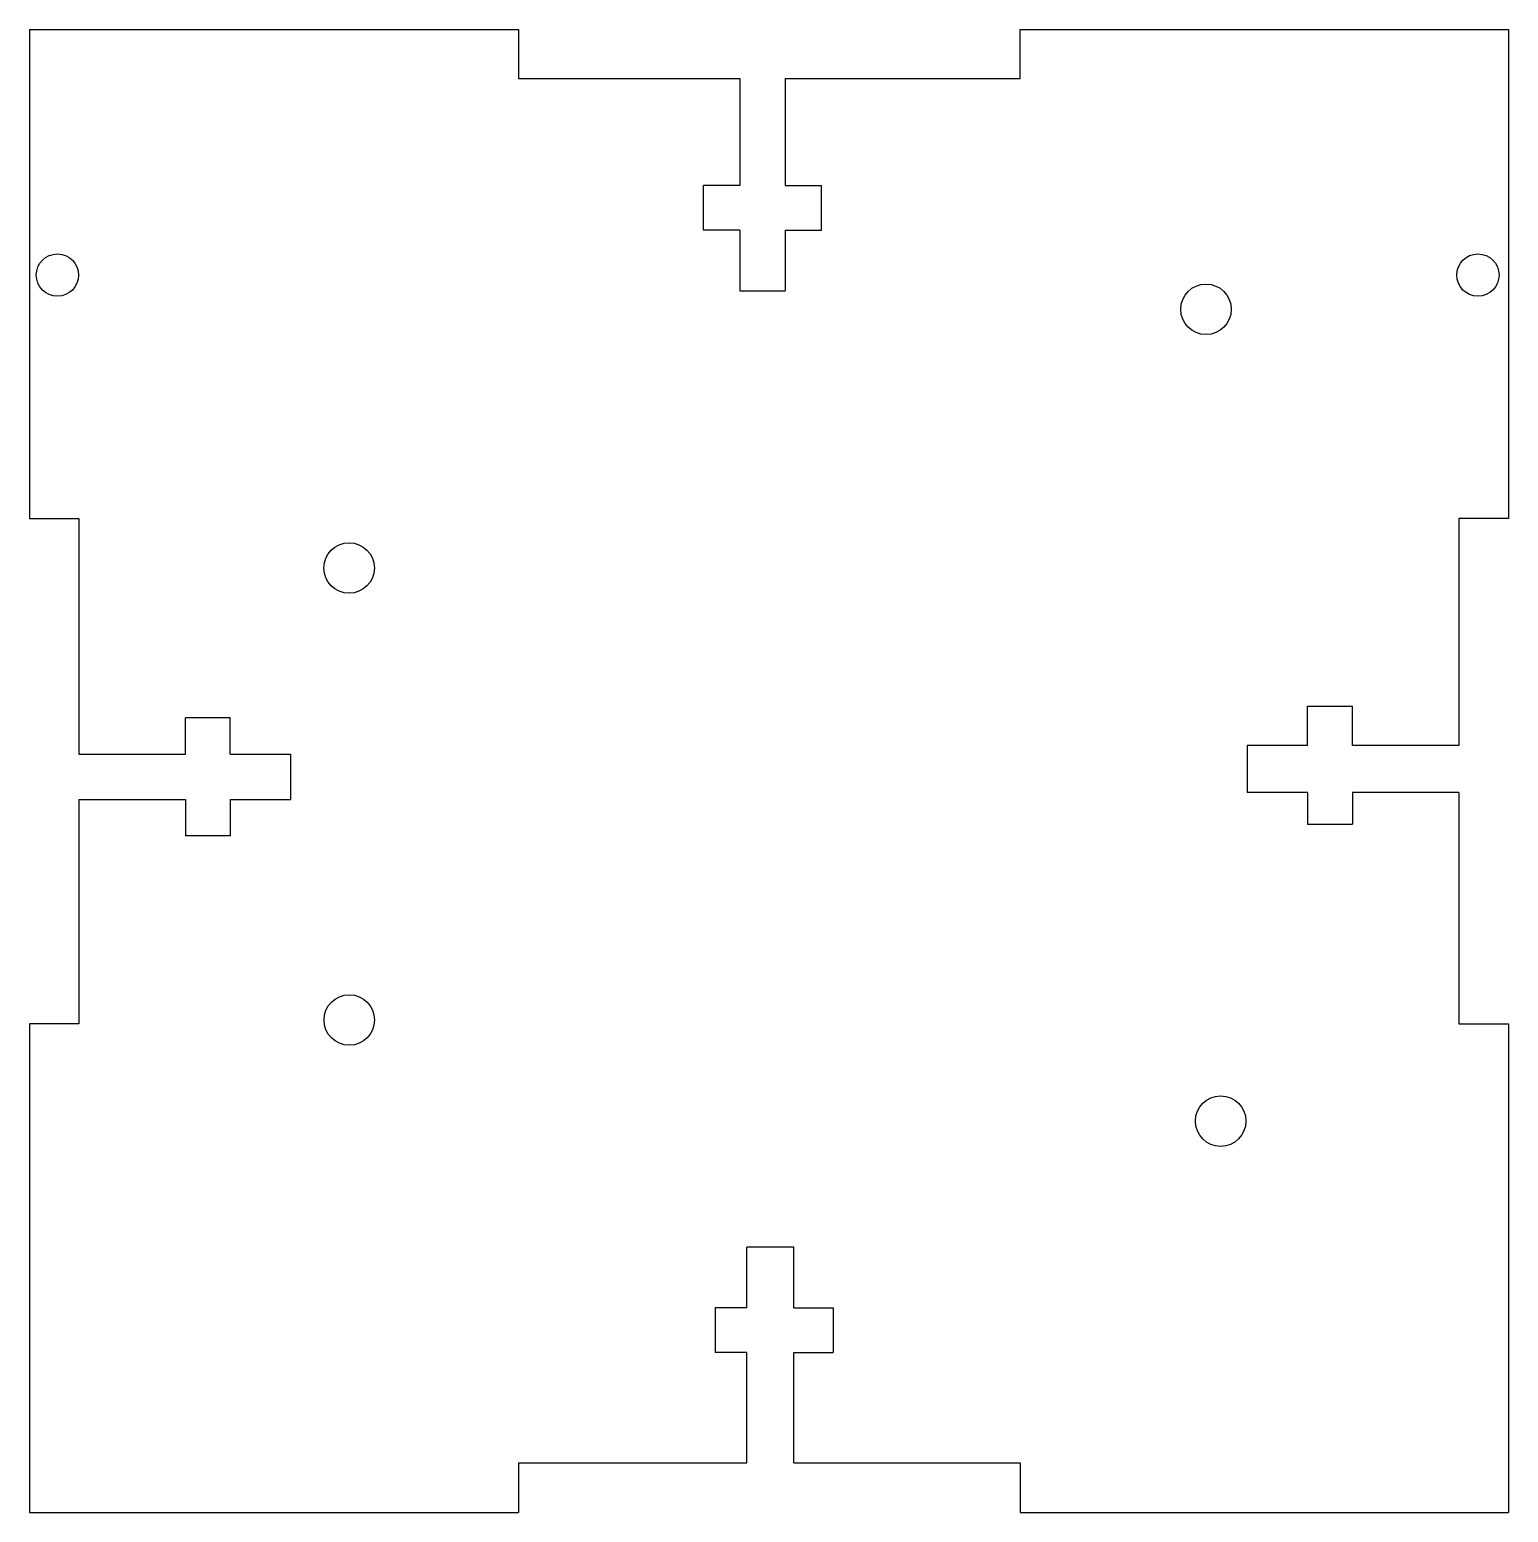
# Model space of a CAD drawing. Extents: x -4.49 to 4.54, y -4.51 to 4.54.
import ezdxf

# ---------------------------------------------------------------- set-up
doc = ezdxf.new("R2010")
doc.units = 0
doc.header["$MEASUREMENT"] = 0
doc.layers.add('VISIBLE', color=7, linetype='CONTINUOUS')

msp = doc.modelspace()

# ---------------------------------------------------------------- linework, layer by layer
at = {"layer": 'VISIBLE'}
for p, q in [((-4.4896, 4.5389), (-1.5059, 4.5389)), ((-4.4896, 4.5389), (-4.4896, 1.5572)), ((-1.5059, 4.5389), (-1.5059, 4.24)), ((1.5564, 4.5389), (4.5359, 4.5389)), ((1.5564, 4.24), (1.5564, 4.5389)), ((4.5359, 4.5389), (4.5359, 1.5572)), ((-1.5059, 4.24), (-0.1559, 4.24)), ((-0.1559, 4.24), (-0.1559, 3.589)), ((0.1209, 4.24), (1.5564, 4.24)), ((0.1209, 4.24), (0.1209, 3.589)), ((-0.3776, 3.3161), (-0.3776, 3.589)), ((-0.1559, 3.589), (-0.3776, 3.589)), ((0.1209, 3.589), (0.3435, 3.589)), ((0.3435, 3.3161), (0.3435, 3.589)), ((-0.1559, 3.3161), (-0.3776, 3.3161)), ((-0.1559, 3.3161), (-0.1559, 2.9461)), ((0.1209, 3.3161), (0.3435, 3.3161)), ((0.1209, 3.3161), (0.1209, 2.9461)), ((-0.1559, 2.9461), (0.1209, 2.9461)), ((-4.4896, 1.5572), (-4.1898, 1.5572)), ((-4.1898, 1.5572), (-4.1898, 0.1177)), ((4.2334, 1.5572), (4.2334, 0.1709)), ((4.5359, 1.5572), (4.2334, 1.5572)), ((3.3108, 0.1709), (3.3108, 0.4115)), ((3.3108, 0.4115), (3.5837, 0.4115)), ((3.5837, 0.1709), (3.5837, 0.4115)), ((-3.5379, 0.1177), (-3.5379, 0.3402)), ((-3.265, 0.3402), (-3.5379, 0.3402)), ((-3.265, 0.1177), (-3.265, 0.3402)), ((-4.1898, 0.1177), (-3.5379, 0.1177)), ((-3.265, 0.1177), (-2.895, 0.1177)), ((-2.895, -0.1591), (-2.895, 0.1177)), ((2.9408, 0.1709), (2.9408, -0.1147)), ((3.3108, 0.1709), (2.9408, 0.1709)), ((4.2334, 0.1709), (3.5837, 0.1709)), ((-4.1898, -0.1591), (-4.1898, -1.5276)), ((-4.1898, -0.1591), (-3.5379, -0.1591)), ((-3.5379, -0.1591), (-3.5379, -0.3809)), ((-3.265, -0.1591), (-2.895, -0.1591)), ((-3.265, -0.1591), (-3.265, -0.3809)), ((3.3108, -0.1147), (2.9408, -0.1147)), ((3.3108, -0.1147), (3.3108, -0.3096)), ((4.2334, -0.1147), (3.5837, -0.1147)), ((3.5837, -0.1147), (3.5837, -0.3096)), ((4.2334, -0.1147), (4.2334, -1.5276)), ((3.3108, -0.3096), (3.5837, -0.3096)), ((-3.265, -0.3809), (-3.5379, -0.3809)), ((-4.1898, -1.5276), (-4.4896, -1.5276)), ((-4.4896, -1.5276), (-4.4896, -4.5077)), ((4.2334, -1.5276), (4.5359, -1.5276)), ((4.5359, -1.5276), (4.5359, -4.5077)), ((-0.1115, -3.2597), (-0.1115, -2.8897)), ((0.1742, -2.8897), (-0.1115, -2.8897)), ((0.1742, -3.2597), (0.1742, -2.8897)), ((-0.3063, -3.2597), (-0.3063, -3.5326)), ((-0.1115, -3.2597), (-0.3063, -3.2597)), ((0.1742, -3.2597), (0.4148, -3.2597)), ((0.4148, -3.2597), (0.4148, -3.5326)), ((-0.1115, -3.5326), (-0.3063, -3.5326)), ((-0.1115, -4.2059), (-0.1115, -3.5326)), ((0.1742, -3.5326), (0.4148, -3.5326)), ((0.1742, -4.2059), (0.1742, -3.5326)), ((-1.5059, -4.2059), (-1.5059, -4.5077)), ((-1.5059, -4.2059), (-0.1115, -4.2059)), ((0.1742, -4.2059), (1.5564, -4.2059)), ((1.5564, -4.2059), (1.5564, -4.5077)), ((-4.4896, -4.5077), (-1.5059, -4.5077)), ((1.5564, -4.5077), (4.5359, -4.5077))]:
    msp.add_line(p, q, dxfattribs=at)
for centre, radius in [((-4.32, 3.0416), 0.129), ((4.3499, 3.0416), 0.129), ((2.6906, 2.8328), 0.1541), ((-2.5397, 1.2541), 0.1541), ((-2.5388, -1.5037), 0.1541), ((2.7799, -2.1204), 0.1541)]:
    msp.add_circle(centre, radius, dxfattribs=at)

doc.saveas('drawing.dxf')
